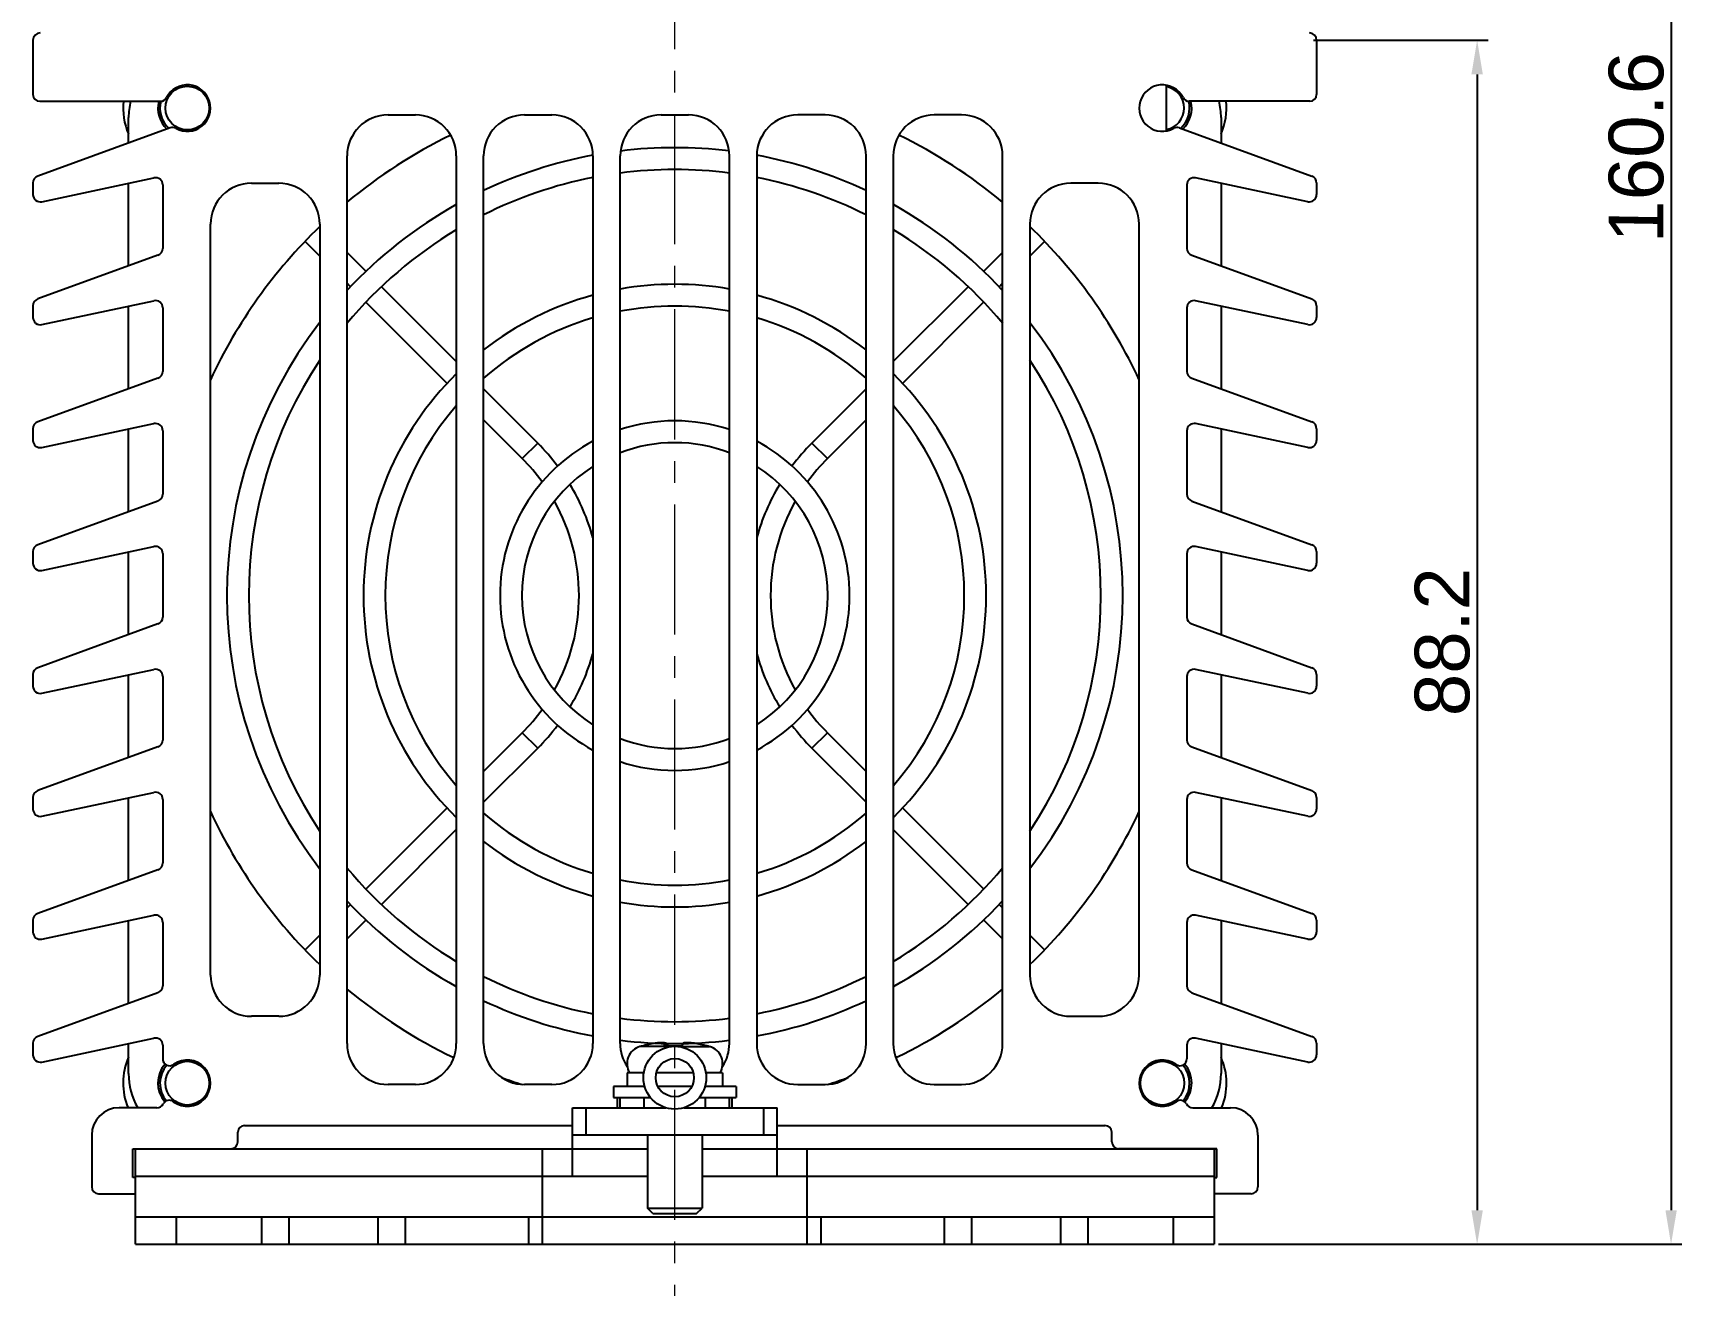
# Model space of a CAD drawing. Header units: millimetres. Extents: x 509 to 5579, y -1329 to 587.
# Drawn here: x 2504 to 2624.8, y -1192.6 to -1100.9 of the extents above; entities that cross this region are included whole.
import ezdxf

# ---------------------------------------------------------------- set-up
doc = ezdxf.new("R2010")
doc.units = ezdxf.units.MM
doc.header["$PDMODE"] = 3
doc.header["$PDSIZE"] = 1
doc.linetypes.add('CENTER', pattern=[17.8, 10.75, -2.35, 2.35, -2.35])
doc.linetypes.add('CENTER2', pattern=[28.575, 19.05, -3.175, 3.175, -3.175])
doc.layers.get('0').update_dxf_attribs({"linetype": 'CONTINUOUS'})
doc.layers.get('Defpoints').update_dxf_attribs({"linetype": 'CONTINUOUS'})
doc.layers.add('3', color=112, linetype='CENTER', lineweight=15)
doc.layers.add('Dim', color=1, linetype='CONTINUOUS')
doc.styles.add('OMI-1', font='arial.ttf', dxfattribs={"oblique": 1})
doc.dimstyles.new('1', dxfattribs={"dimtxt": 4, "dimasz": 2.5, "dimexe": 0.8, "dimexo": 0.3, "dimgap": 0.5, "dimtad": 1, "dimtoh": 1, "dimdec": 1, "dimzin": 0, "dimdsep": 46, "dimtxsty": 'OMI-1', "dimcen": 0, "dimclrd": 256, "dimclre": 256, "dimclrt": 256, "dimadec": 0, "dimazin": 0, "dimtfac": 0.8, "dimtdec": 1, "dimtix": 1, "dimtmove": 0, "dimatfit": 3, "dimfxl": 1, "dimtolj": 1, "dimtzin": 0, "dimarcsym": 0})

# ---------------------------------------------------------------- blocks, each defined once
blk = doc.blocks.new('*D4335')
at = {"layer": 'Defpoints', "color": 0}
for p in [(2576.28, -1029.04), (2590.53, -1189.64), (2623.98, -1189.64)]:
    blk.add_point(p, dxfattribs=at)
at = {"layer": 'Dim', "lineweight": -2}
for p, q in [((2576.58, -1029.04), (2624.78, -1029.04)), ((2623.98, -1031.54), (2623.98, -1187.14)), ((2590.83, -1189.64), (2624.78, -1189.64))]:
    blk.add_line(p, q, dxfattribs=at)
at = {"layer": 'Dim'}
for points in [[(2624.4, -1031.54), (2623.57, -1031.54), (2623.98, -1029.04)], [(2623.57, -1187.14), (2624.4, -1187.14), (2623.98, -1189.64)]]:
    blk.add_solid(points, dxfattribs=at)
at = {"layer": 'Dim', "insert": (2621.44, -1109.34), "char_height": 4, "attachment_point": 5, "rotation": 90, "style": 'OMI-1'}
blk.add_mtext('\\A1;160.6', dxfattribs=at)
blk = doc.blocks.new('*D4336')
at = {"layer": 'Defpoints', "color": 0}
for p in [(2597.5, -1101.47), (2590.53, -1189.64), (2609.78, -1189.64)]:
    blk.add_point(p, dxfattribs=at)
at = {"layer": 'Dim', "lineweight": -2}
for p, q in [((2597.8, -1101.47), (2610.58, -1101.47)), ((2609.78, -1103.97), (2609.78, -1187.14)), ((2590.83, -1189.64), (2610.58, -1189.64))]:
    blk.add_line(p, q, dxfattribs=at)
at = {"layer": 'Dim'}
for points in [[(2610.2, -1103.97), (2609.36, -1103.97), (2609.78, -1101.47)], [(2609.36, -1187.14), (2610.2, -1187.14), (2609.78, -1189.64)]]:
    blk.add_solid(points, dxfattribs=at)
at = {"layer": 'Dim', "insert": (2607.24, -1145.55), "char_height": 4, "attachment_point": 5, "rotation": 90, "style": 'OMI-1'}
blk.add_mtext('\\A1;88.2', dxfattribs=at)

msp = doc.modelspace()

# ---------------------------------------------------------------- linework, layer by layer
at = {"linetype": 'Continuous'}
for p, q in [((2504.028, -1101.468), (2504.028, -1105.438)), ((2587.028, -1108.111), (2587.028, -1104.766)), ((2504.528, -1105.938), (2513.368, -1105.938)), ((2597.528, -1105.938), (2588.687, -1105.938)), ((2511.028, -1108.995), (2511.028, -1107.138)), ((2530.028, -1106.938), (2532.028, -1106.938)), ((2540.028, -1106.938), (2542.028, -1106.938)), ((2550.028, -1106.938), (2552.028, -1106.938)), ((2562.028, -1106.938), (2560.028, -1106.938)), ((2572.028, -1106.938), (2570.028, -1106.938)), ((2591.028, -1107.138), (2591.028, -1108.995)), ((2514.077, -1107.885), (2504.377, -1111.415)), ((2587.978, -1107.885), (2597.679, -1111.415)), ((2527.028, -1174.938), (2527.028, -1109.938)), ((2535.028, -1109.938), (2535.028, -1174.938)), ((2537.028, -1174.938), (2537.028, -1109.938)), ((2545.028, -1109.938), (2545.028, -1174.938)), ((2547.028, -1174.938), (2547.028, -1109.938)), ((2547.028, -1174.938), (2547.028, -1109.938)), ((2555.028, -1174.938), (2555.028, -1109.938)), ((2557.028, -1109.938), (2557.028, -1174.938)), ((2565.028, -1174.938), (2565.028, -1109.938)), ((2567.028, -1109.938), (2567.028, -1174.938)), ((2575.028, -1174.938), (2575.028, -1109.938)), ((2504.028, -1111.914), (2504.028, -1112.773)), ((2504.668, -1113.292), (2512.888, -1111.545)), ((2511.028, -1117.995), (2511.028, -1111.94)), ((2513.528, -1112.063), (2513.528, -1116.714)), ((2520.028, -1111.938), (2522.028, -1111.938)), ((2582.028, -1111.938), (2580.028, -1111.938)), ((2588.528, -1112.063), (2588.528, -1116.714)), ((2597.388, -1113.292), (2589.168, -1111.545)), ((2591.028, -1111.94), (2591.028, -1117.995)), ((2517.028, -1169.938), (2517.028, -1114.938)), ((2525.028, -1114.938), (2525.028, -1169.938)), ((2577.028, -1114.938), (2577.028, -1169.938)), ((2585.028, -1169.938), (2585.028, -1114.938)), ((2525.028, -1117.269), (2523.959, -1116.2)), ((2577.028, -1117.269), (2578.097, -1116.2)), ((2513.179, -1117.212), (2504.377, -1120.415)), ((2528.415, -1118.394), (2527.028, -1117.006)), ((2573.64, -1118.394), (2575.028, -1117.006)), ((2588.877, -1117.212), (2597.679, -1120.415)), ((2527.284, -1119.525), (2527.028, -1119.269)), ((2574.772, -1119.525), (2575.028, -1119.269)), ((2504.668, -1122.292), (2512.888, -1120.545)), ((2535.028, -1125.006), (2529.54, -1119.519)), ((2567.028, -1125.006), (2572.508, -1119.526)), ((2597.388, -1122.292), (2589.168, -1120.545)), ((2504.028, -1120.914), (2504.028, -1121.773)), ((2511.028, -1126.995), (2511.028, -1120.94)), ((2513.528, -1121.063), (2513.528, -1125.714)), ((2534.357, -1126.598), (2528.409, -1120.65)), ((2567.699, -1126.598), (2573.64, -1120.657)), ((2588.528, -1121.063), (2588.528, -1125.714)), ((2591.028, -1120.94), (2591.028, -1126.995)), ((2513.179, -1126.212), (2504.377, -1129.415)), ((2588.877, -1126.212), (2597.679, -1129.415)), ((2540.987, -1130.965), (2537.028, -1127.006)), ((2561.069, -1130.965), (2565.028, -1127.006)), ((2504.028, -1129.914), (2504.028, -1130.773)), ((2504.668, -1131.292), (2512.888, -1129.545)), ((2511.028, -1135.995), (2511.028, -1129.94)), ((2513.528, -1130.063), (2513.528, -1134.714)), ((2539.856, -1132.097), (2537.028, -1129.269)), ((2562.2, -1132.097), (2565.028, -1129.269)), ((2588.528, -1130.063), (2588.528, -1134.714)), ((2597.388, -1131.292), (2589.168, -1129.545)), ((2591.028, -1129.94), (2591.028, -1135.995)), ((2540.987, -1130.965), (2539.856, -1132.097)), ((2561.069, -1130.965), (2562.2, -1132.097)), ((2513.179, -1135.212), (2504.377, -1138.415)), ((2588.877, -1135.212), (2597.679, -1138.415)), ((2504.668, -1140.292), (2512.888, -1138.545)), ((2597.388, -1140.292), (2589.168, -1138.545)), ((2504.028, -1138.914), (2504.028, -1139.773)), ((2511.028, -1144.995), (2511.028, -1138.94)), ((2513.528, -1139.063), (2513.528, -1143.714)), ((2588.528, -1139.063), (2588.528, -1143.714)), ((2591.028, -1138.94), (2591.028, -1144.995)), ((2513.179, -1144.212), (2504.377, -1147.415)), ((2588.877, -1144.212), (2597.679, -1147.415)), ((2504.028, -1147.914), (2504.028, -1148.773)), ((2504.668, -1149.292), (2512.888, -1147.545)), ((2511.028, -1153.995), (2511.028, -1147.94)), ((2513.528, -1148.063), (2513.528, -1152.714)), ((2588.528, -1148.063), (2588.528, -1152.714)), ((2597.388, -1149.292), (2589.168, -1147.545)), ((2591.028, -1147.94), (2591.028, -1153.995)), ((2513.179, -1153.212), (2504.377, -1156.415)), ((2539.856, -1152.179), (2537.028, -1155.006)), ((2540.987, -1153.31), (2539.856, -1152.179)), ((2561.069, -1153.31), (2562.2, -1152.179)), ((2562.2, -1152.179), (2565.028, -1155.006)), ((2588.877, -1153.212), (2597.679, -1156.415)), ((2540.987, -1153.31), (2537.028, -1157.269)), ((2561.069, -1153.31), (2565.028, -1157.269)), ((2504.668, -1158.292), (2512.888, -1156.545)), ((2597.388, -1158.292), (2589.168, -1156.545)), ((2504.028, -1156.914), (2504.028, -1157.773)), ((2511.028, -1162.995), (2511.028, -1156.94)), ((2513.528, -1157.063), (2513.528, -1161.714)), ((2534.357, -1157.677), (2528.416, -1163.618)), ((2567.699, -1157.677), (2573.647, -1163.625)), ((2588.528, -1157.063), (2588.528, -1161.714)), ((2591.028, -1156.94), (2591.028, -1162.995)), ((2535.028, -1159.269), (2529.547, -1164.749)), ((2567.028, -1159.269), (2572.515, -1164.757)), ((2513.179, -1162.212), (2504.377, -1165.415)), ((2588.877, -1162.212), (2597.679, -1165.415)), ((2527.284, -1164.75), (2527.028, -1165.006)), ((2574.772, -1164.75), (2575.028, -1165.006)), ((2504.028, -1165.914), (2504.028, -1166.773)), ((2504.668, -1167.292), (2512.888, -1165.545)), ((2511.028, -1171.995), (2511.028, -1165.94)), ((2513.528, -1166.063), (2513.528, -1170.714)), ((2528.415, -1165.882), (2527.028, -1167.269)), ((2573.64, -1165.882), (2575.028, -1167.269)), ((2588.528, -1166.063), (2588.528, -1170.714)), ((2597.388, -1167.292), (2589.168, -1165.545)), ((2591.028, -1165.94), (2591.028, -1171.995)), ((2525.028, -1167.006), (2523.959, -1168.075)), ((2577.028, -1167.006), (2578.097, -1168.075)), ((2513.179, -1171.212), (2504.377, -1174.415)), ((2588.877, -1171.212), (2597.679, -1174.415)), ((2522.028, -1172.938), (2520.028, -1172.938)), ((2580.028, -1172.938), (2582.028, -1172.938)), ((2504.028, -1174.914), (2504.028, -1175.773)), ((2504.668, -1176.292), (2512.888, -1174.545)), ((2511.028, -1177.138), (2511.028, -1174.94)), ((2550.291, -1174.917), (2550.328, -1175.126)), ((2550.291, -1174.922), (2550.291, -1174.917)), ((2550.327, -1175.126), (2550.291, -1174.922)), ((2550.457, -1175.126), (2550.421, -1174.922)), ((2552.471, -1174.932), (2552.471, -1174.922)), ((2597.388, -1176.292), (2589.168, -1174.545)), ((2591.028, -1174.94), (2591.028, -1177.138)), ((2513.528, -1175.063), (2513.528, -1176.063)), ((2548.555, -1175.126), (2548.478, -1175.148)), ((2550.815, -1175.148), (2548.478, -1175.148)), ((2548.612, -1175.126), (2548.555, -1175.126)), ((2551.554, -1175.126), (2550.282, -1175.126)), ((2551.241, -1175.148), (2553.578, -1175.148)), ((2553.5, -1175.126), (2553.385, -1175.126)), ((2553.5, -1175.126), (2553.578, -1175.148)), ((2588.528, -1175.063), (2588.528, -1176.063)), ((2548.756, -1177.088), (2547.54, -1177.088)), ((2547.54, -1177.088), (2547.54, -1178.088)), ((2552.382, -1177.088), (2549.674, -1177.088)), ((2554.528, -1177.088), (2553.299, -1177.088)), ((2554.528, -1177.088), (2554.528, -1178.088)), ((2532.028, -1177.938), (2530.028, -1177.938)), ((2542.028, -1177.938), (2540.028, -1177.938)), ((2548.823, -1178.088), (2546.528, -1178.088)), ((2546.528, -1178.088), (2546.528, -1178.888)), ((2552.267, -1178.088), (2549.788, -1178.088)), ((2555.528, -1178.088), (2553.232, -1178.088)), ((2555.528, -1178.088), (2555.528, -1178.888)), ((2560.028, -1177.938), (2562.028, -1177.938)), ((2570.028, -1177.938), (2572.028, -1177.938)), ((2513.093, -1179.638), (2510.328, -1179.638)), ((2543.528, -1179.638), (2550.364, -1179.638)), ((2543.528, -1184.638), (2543.528, -1179.638)), ((2544.528, -1181.638), (2544.528, -1179.638)), ((2546.528, -1178.888), (2549.242, -1178.888)), ((2546.828, -1179.638), (2546.828, -1178.888)), ((2547.024, -1179.638), (2547.024, -1178.888)), ((2548.778, -1179.638), (2548.778, -1178.888)), ((2551.692, -1179.638), (2558.528, -1179.638)), ((2552.813, -1178.888), (2555.528, -1178.888)), ((2553.278, -1179.638), (2553.278, -1178.888)), ((2555.031, -1179.638), (2555.031, -1178.888)), ((2555.228, -1179.638), (2555.228, -1178.888)), ((2557.528, -1179.638), (2557.528, -1181.638)), ((2558.528, -1184.638), (2558.528, -1179.638)), ((2588.962, -1179.638), (2591.728, -1179.638)), ((2519.528, -1180.938), (2543.528, -1180.938)), ((2558.528, -1180.938), (2582.528, -1180.938)), ((2508.328, -1181.638), (2508.328, -1185.438)), ((2519.028, -1182.138), (2519.028, -1181.438)), ((2558.528, -1181.638), (2543.528, -1181.638)), ((2549.028, -1181.638), (2549.028, -1186.988)), ((2553.028, -1181.638), (2553.028, -1186.988)), ((2583.028, -1182.138), (2583.028, -1181.438)), ((2593.728, -1181.638), (2593.728, -1185.438)), ((2511.328, -1182.638), (2518.528, -1182.638)), ((2511.328, -1184.738), (2511.328, -1182.638)), ((2511.328, -1182.638), (2549.028, -1182.638)), ((2511.528, -1189.638), (2511.528, -1182.638)), ((2541.328, -1189.638), (2541.328, -1182.638)), ((2553.028, -1182.638), (2590.728, -1182.638)), ((2560.728, -1189.638), (2560.728, -1182.638)), ((2590.728, -1182.638), (2583.528, -1182.638)), ((2590.528, -1182.638), (2590.528, -1189.638)), ((2590.728, -1184.738), (2590.728, -1182.638)), ((2511.528, -1184.738), (2511.328, -1184.738)), ((2511.528, -1184.638), (2549.028, -1184.638)), ((2553.028, -1184.638), (2590.528, -1184.638)), ((2590.528, -1184.738), (2590.728, -1184.738)), ((2508.828, -1185.938), (2511.528, -1185.938)), ((2549.028, -1186.988), (2553.028, -1186.988)), ((2549.428, -1187.388), (2549.028, -1186.988)), ((2552.628, -1187.388), (2553.028, -1186.988)), ((2593.228, -1185.938), (2590.528, -1185.938)), ((2511.528, -1187.638), (2590.528, -1187.638)), ((2514.528, -1189.638), (2514.528, -1187.638)), ((2520.778, -1189.638), (2520.778, -1187.638)), ((2522.778, -1189.638), (2522.778, -1187.638)), ((2529.278, -1187.638), (2529.278, -1189.638)), ((2531.278, -1187.638), (2531.278, -1189.638)), ((2540.328, -1189.638), (2540.328, -1187.638)), ((2549.428, -1187.388), (2552.628, -1187.388)), ((2561.728, -1187.638), (2561.728, -1189.638)), ((2570.778, -1189.638), (2570.778, -1187.638)), ((2572.778, -1189.638), (2572.778, -1187.638)), ((2579.278, -1187.638), (2579.278, -1189.638)), ((2581.278, -1187.638), (2581.278, -1189.638)), ((2587.528, -1187.638), (2587.528, -1189.638)), ((2511.528, -1189.638), (2590.528, -1189.638))]:
    msp.add_line(p, q, dxfattribs=at)
at = {"color": 7, "linetype": 'Continuous'}
for p, q in [((2598.028, -1101.468), (2598.028, -1105.438)), ((2598.028, -1111.914), (2598.028, -1112.773)), ((2598.028, -1120.914), (2598.028, -1121.773)), ((2598.028, -1129.914), (2598.028, -1130.773)), ((2598.028, -1138.914), (2598.028, -1139.773)), ((2598.028, -1147.914), (2598.028, -1148.773)), ((2598.028, -1156.914), (2598.028, -1157.773)), ((2598.028, -1165.914), (2598.028, -1166.773)), ((2598.028, -1174.914), (2598.028, -1175.773))]:
    msp.add_line(p, q, dxfattribs=at)
at = {"linetype": 'Continuous'}
for centre, radius in [((2515.328, -1106.438), 1.6), ((2551.028, -1177.438), 2.3), ((2551.028, -1177.438), 1.4), ((2515.328, -1177.838), 1.6), ((2586.728, -1177.838), 1.6)]:
    msp.add_circle(centre, radius, dxfattribs=at)
for centre, radius, start, end in [((2504.558, -1101.468), 0.53, 90, 180), ((2515.328, -1106.438), 1.7, 240.61561, 152.96431), ((2586.728, -1106.438), 1.7, 27.03569, 299.38439), ((2586.728, -1106.438), 1.6, 280.80824, 79.19176), ((2504.528, -1105.438), 0.5, 180, 270), ((2515.328, -1106.438), 4.7, 173.88732, 203.74296), ((2516.028, -1107.138), 5, 166.11041, 180), ((2515.328, -1106.438), 2.15, 166.53359, 225.73489), ((2515.328, -1106.438), 2, 165.46303, 227.14167), ((2513.368, -1105.438), 0.5, 270, 332.96431), ((2586.728, -1106.438), 2, 312.20869, 14.53697), ((2586.728, -1106.438), 2.15, 314.26511, 13.46641), ((2588.687, -1105.438), 0.5, 207.03569, 270), ((2586.028, -1107.138), 5, 0, 13.88959), ((2586.728, -1106.438), 4.7, 336.25704, 6.11268), ((2530.028, -1109.938), 3, 90, 180), ((2532.028, -1109.938), 3, 0, 90), ((2540.028, -1109.938), 3, 90, 180), ((2542.028, -1109.938), 3, 0, 90), ((2550.028, -1109.938), 3, 90, 180), ((2552.028, -1109.938), 3, 0, 90), ((2560.028, -1109.938), 3, 90, 180), ((2562.028, -1109.938), 3, 0, 90), ((2570.028, -1109.938), 3, 90, 180), ((2572.028, -1109.938), 3, 0, 90), ((2514.248, -1108.355), 0.5, 60.61561, 110), ((2551.028, -1142.138), 37.5, 115.95474, 129.80482), ((2551.028, -1142.138), 37.5, 50.19518, 64.04526), ((2587.807, -1108.355), 0.5, 70, 119.38439), ((2551.028, -1142.138), 32.8, 83.06547, 96.96734), ((2551.028, -1142.138), 32.8, 100.55511, 115.27562), ((2551.028, -1142.138), 31.2, 82.63316, 97.36856), ((2551.028, -1142.138), 32.8, 64.72438, 79.44489), ((2504.558, -1111.914), 0.53, 110, 180), ((2512.998, -1112.063), 0.53, 0, 102), ((2520.028, -1114.938), 3, 90, 180), ((2522.028, -1114.938), 3, 0, 90), ((2551.028, -1142.138), 31.2, 101.09043, 116.67058), ((2551.028, -1142.138), 31.2, 63.33153, 78.90906), ((2580.028, -1114.938), 3, 90, 180), ((2582.028, -1114.938), 3, 0, 90), ((2589.058, -1112.063), 0.53, 78, 180), ((2504.558, -1112.773), 0.53, 180, 282), ((2551.028, -1142.138), 32.8, 119.20483, 137.04788), ((2551.028, -1142.138), 32.8, 42.95212, 60.79517), ((2551.028, -1142.138), 37.5, 133.90307, 155.07831), ((2551.028, -1142.138), 31.2, 120.85294, 140.30038), ((2551.028, -1142.138), 31.2, 39.69248, 59.13516), ((2551.028, -1142.138), 37.5, 24.92169, 46.09693), ((2512.998, -1116.714), 0.53, 290, 0), ((2589.058, -1116.714), 0.53, 180, 250), ((2551.028, -1142.138), 22.8, 79.89154, 100.10846), ((2504.558, -1120.914), 0.53, 110, 180), ((2512.998, -1121.063), 0.53, 0, 102), ((2551.028, -1142.138), 22.8, 105.25954, 127.89038), ((2551.028, -1142.138), 22.8, 52.10962, 74.74046), ((2589.058, -1121.063), 0.53, 78, 180), ((2504.558, -1121.773), 0.53, 180, 282), ((2551.028, -1142.138), 21.2, 106.44756, 131.33614), ((2551.028, -1142.138), 21.2, 79.1211, 100.8789), ((2551.028, -1142.138), 21.2, 48.66386, 73.55244), ((2551.028, -1142.138), 32.8, 142.46248, 217.53752), ((2551.028, -1142.138), 32.8, 322.46248, 37.53752), ((2551.028, -1142.138), 31.2, 146.45749, 213.52692), ((2551.028, -1142.138), 31.2, 326.45749, 33.52692), ((2512.998, -1125.714), 0.53, 290, 0), ((2551.028, -1142.138), 22.8, 134.57833, 225.42167), ((2551.028, -1142.138), 22.8, 314.57833, 45.42167), ((2589.058, -1125.714), 0.53, 180, 250), ((2551.028, -1142.138), 21.2, 139.01906, 220.98094), ((2551.028, -1142.138), 21.2, 319.01906, 40.98094), ((2504.558, -1129.914), 0.53, 110, 180), ((2512.998, -1130.063), 0.53, 0, 102), ((2551.028, -1142.138), 12.8, 71.78003, 108.21688), ((2589.058, -1130.063), 0.53, 78, 180), ((2504.558, -1130.773), 0.53, 180, 282), ((2551.028, -1142.138), 12.8, 117.96708, 242.03292), ((2529.815, -1142.138), 15.8, 36.9155, 45), ((2551.028, -1142.138), 11.2, 69.07425, 110.9382), ((2551.028, -1142.138), 12.8, 297.96708, 62.03292), ((2572.241, -1142.138), 15.8, 135, 143.08872), ((2551.028, -1142.138), 11.2, 122.41283, 237.59668), ((2529.815, -1142.138), 14.2, 35.89922, 45), ((2551.028, -1142.138), 11.2, 302.41283, 57.59668), ((2572.241, -1142.138), 14.2, 135, 144.0816), ((2512.998, -1134.714), 0.53, 290, 0), ((2529.815, -1142.138), 15.8, 15.61236, 31.05429), ((2572.241, -1142.138), 15.8, 148.96325, 164.38764), ((2589.058, -1134.714), 0.53, 180, 250), ((2529.815, -1142.138), 14.2, 330.89005, 29.11266), ((2572.241, -1142.138), 14.2, 150.89005, 209.11266), ((2504.558, -1138.914), 0.53, 110, 180), ((2512.998, -1139.063), 0.53, 0, 102), ((2589.058, -1139.063), 0.53, 78, 180), ((2504.558, -1139.773), 0.53, 180, 282), ((2512.998, -1143.714), 0.53, 290, 0), ((2589.058, -1143.714), 0.53, 180, 250), ((2529.815, -1142.138), 15.8, 328.96325, 344.38764), ((2572.241, -1142.138), 15.8, 195.61236, 211.05429), ((2504.558, -1147.914), 0.53, 110, 180), ((2512.998, -1148.063), 0.53, 0, 102), ((2589.058, -1148.063), 0.53, 78, 180), ((2504.558, -1148.773), 0.53, 180, 282), ((2529.815, -1142.138), 14.2, 315, 324.0816), ((2572.241, -1142.138), 14.2, 215.89922, 225), ((2529.815, -1142.138), 15.8, 315, 323.08872), ((2572.241, -1142.138), 15.8, 216.9155, 225), ((2512.998, -1152.714), 0.53, 290, 0), ((2551.028, -1142.138), 11.2, 249.07425, 290.9382), ((2589.058, -1152.714), 0.53, 180, 250), ((2551.028, -1142.138), 12.8, 251.78003, 288.21688), ((2504.558, -1156.914), 0.53, 110, 180), ((2512.998, -1157.063), 0.53, 0, 102), ((2589.058, -1157.063), 0.53, 78, 180), ((2504.558, -1157.773), 0.53, 180, 282), ((2551.028, -1142.138), 37.5, 204.92169, 226.09693), ((2551.028, -1142.138), 37.5, 313.90307, 335.07831), ((2551.028, -1142.138), 21.2, 228.66386, 253.55244), ((2551.028, -1142.138), 21.2, 286.44756, 311.33614), ((2551.028, -1142.138), 22.8, 232.10962, 254.74046), ((2551.028, -1142.138), 22.8, 285.25954, 307.89038), ((2512.998, -1161.714), 0.53, 290, 0), ((2551.028, -1142.138), 31.2, 219.69248, 239.13516), ((2551.028, -1142.138), 31.2, 300.85294, 320.30038), ((2589.058, -1161.714), 0.53, 180, 250), ((2551.028, -1142.138), 21.2, 259.1211, 280.8789), ((2551.028, -1142.138), 32.8, 222.95212, 240.79517), ((2551.028, -1142.138), 22.8, 259.89154, 280.10846), ((2551.028, -1142.138), 32.8, 299.20483, 317.04788), ((2504.558, -1165.914), 0.53, 110, 180), ((2512.998, -1166.063), 0.53, 0, 102), ((2589.058, -1166.063), 0.53, 78, 180), ((2504.558, -1166.773), 0.53, 180, 282), ((2520.028, -1169.938), 3, 180, 270), ((2522.028, -1169.938), 3, 270, 0), ((2551.028, -1142.138), 31.2, 243.33153, 258.90906), ((2551.028, -1142.138), 31.2, 281.09043, 296.67058), ((2580.028, -1169.938), 3, 180, 270), ((2582.028, -1169.938), 3, 270, 0), ((2512.998, -1170.714), 0.53, 290, 0), ((2551.028, -1142.138), 37.5, 230.19518, 244.42865), ((2551.028, -1142.138), 37.5, 295.57135, 309.80482), ((2589.058, -1170.714), 0.53, 180, 250), ((2551.028, -1142.138), 32.8, 244.72438, 259.45607), ((2551.028, -1142.138), 32.8, 280.54393, 295.27562), ((2551.028, -1142.138), 31.2, 262.63316, 277.36856), ((2504.558, -1174.914), 0.53, 110, 180), ((2512.998, -1175.063), 0.53, 0, 102), ((2530.028, -1174.938), 3, 180, 270), ((2532.028, -1174.938), 3, 270, 0), ((2540.028, -1174.938), 3, 180, 270), ((2542.028, -1174.938), 3, 270, 0), ((2550.028, -1174.938), 3, 180, 213.9087), ((2551.028, -1142.138), 32.8, 263.05115, 276.94885), ((2550.99, -1184.031), 9.217, 98.77256, 104.95051), ((2551.714, -1179.821), 4.957, 81.73541, 82.26837), ((2550.992, -1184.124), 9.311, 75.10971, 81.24547), ((2551.696, -1179.946), 5.083, 81.22567, 81.73622), ((2551.065, -1184.033), 9.219, 75.56463, 81.22726), ((2552.028, -1174.938), 3, 326.0913, 0), ((2560.028, -1174.938), 3, 180, 270), ((2562.028, -1174.938), 3, 270, 0), ((2570.028, -1174.938), 3, 180, 270), ((2572.028, -1174.938), 3, 270, 0), ((2589.058, -1175.063), 0.53, 78, 180), ((2504.558, -1175.773), 0.53, 180, 282), ((2515.328, -1177.838), 4.7, 156.25704, 202.51849), ((2514.028, -1176.063), 0.5, 180, 306.22155), ((2515.328, -1177.838), 1.7, 232.93522, 126.22155), ((2548.842, -1176.411), 1.314, 106.09161, 211.00174), ((2551.07, -1184.012), 9.197, 75.39906, 75.56186), ((2551.071, -1184.01), 9.195, 75.04617, 75.39907), ((2553.214, -1176.411), 1.314, 328.99826, 73.90839), ((2586.728, -1177.838), 1.7, 53.77845, 307.06478), ((2588.028, -1176.063), 0.5, 233.77845, 0), ((2586.728, -1177.838), 4.7, 337.48151, 23.74296), ((2516.028, -1177.138), 5, 180, 210.00176), ((2515.328, -1177.838), 2.15, 139.29139, 219.82324), ((2515.328, -1177.838), 2, 138.69414, 220.48833), ((2586.728, -1177.838), 2, 319.51167, 41.30586), ((2586.728, -1177.838), 2.15, 320.17676, 40.70861), ((2586.028, -1177.138), 5, 329.99824, 0), ((2551.028, -1142.138), 37.5, 250.21686, 252.69698), ((2551.028, -1142.138), 37.5, 287.30302, 289.78314), ((2510.328, -1181.638), 2, 90, 180), ((2513.093, -1179.108), 0.53, 270, 331.87744), ((2514.002, -1179.593), 0.5, 52.93522, 151.87744), ((2588.054, -1179.593), 0.5, 28.12256, 127.06478), ((2588.962, -1179.108), 0.53, 208.12256, 270), ((2591.728, -1181.638), 2, 0, 90), ((2519.528, -1181.438), 0.5, 90, 180), ((2582.528, -1181.438), 0.5, 0, 90), ((2518.528, -1182.138), 0.5, 270, 0), ((2583.528, -1182.138), 0.5, 180, 270), ((2508.828, -1185.438), 0.5, 180, 270), ((2593.228, -1185.438), 0.5, 270, 0)]:
    msp.add_arc(centre, radius, start, end, dxfattribs=at)
at = {"color": 7, "linetype": 'Continuous'}
for centre, radius, start, end in [((2597.498, -1101.468), 0.53, 0, 90), ((2597.528, -1105.438), 0.5, 270, 0), ((2597.498, -1111.914), 0.53, 0, 70), ((2597.498, -1112.773), 0.53, 258, 0), ((2597.498, -1120.914), 0.53, 0, 70), ((2597.498, -1121.773), 0.53, 258, 0), ((2597.498, -1129.914), 0.53, 0, 70), ((2597.498, -1130.773), 0.53, 258, 0), ((2597.498, -1138.914), 0.53, 0, 70), ((2597.498, -1139.773), 0.53, 258, 0), ((2597.498, -1147.914), 0.53, 0, 70), ((2597.498, -1148.773), 0.53, 258, 0), ((2597.498, -1156.914), 0.53, 0, 70), ((2597.498, -1157.773), 0.53, 258, 0), ((2597.498, -1165.914), 0.53, 0, 70), ((2597.498, -1166.773), 0.53, 258, 0), ((2597.498, -1174.914), 0.53, 0, 70), ((2597.498, -1175.773), 0.53, 258, 0)]:
    msp.add_arc(centre, radius, start, end, dxfattribs=at)
at = {"linetype": 'Continuous'}
for points, knots in [([(2550.291, -1174.917), (2550.29, -1174.913), (2550.286, -1174.906), (2550.273, -1174.897), (2550.255, -1174.89), (2550.219, -1174.882), (2550.16, -1174.876), (2550.074, -1174.874), (2549.969, -1174.878), (2549.849, -1174.888), (2549.719, -1174.902), (2549.63, -1174.915), (2549.584, -1174.922)], [0, 0, 0, 0, 0.015085, 0.0347678, 0.0612691, 0.0953843, 0.1869095, 0.3081045, 0.4553701, 0.623727, 0.8073754, 1, 1, 1, 1]), ([(2550.128, -1174.876), (2550.158, -1174.875), (2550.213, -1174.875), (2550.269, -1174.878), (2550.294, -1174.88)], [0, 0, 0, 0, 0.5426745, 1, 1, 1, 1]), ([(2550.282, -1175.126), (2550.282, -1175.088), (2550.283, -1175.019), (2550.287, -1174.951), (2550.291, -1174.922)], [0, 0, 0, 0, 0.5633417, 1, 1, 1, 1]), ([(2550.294, -1174.88), (2550.31, -1174.882), (2550.34, -1174.885), (2550.374, -1174.893), (2550.395, -1174.901), (2550.409, -1174.908), (2550.418, -1174.916), (2550.421, -1174.922)], [0, 0, 0, 0, 0.3649106, 0.6504272, 0.7636945, 0.85832, 1, 1, 1, 1]), ([(2550.421, -1174.922), (2550.435, -1174.951), (2550.463, -1175.019), (2550.488, -1175.087), (2550.502, -1175.126)], [0, 0, 0, 0, 0.4410319, 1, 1, 1, 1]), ([(2551.635, -1174.922), (2551.621, -1174.951), (2551.593, -1175.019), (2551.567, -1175.087), (2551.554, -1175.126)], [0, 0, 0, 0, 0.4410319, 1, 1, 1, 1]), ([(2552.41, -1174.922), (2552.316, -1174.907), (2552.179, -1174.89), (2552.002, -1174.878), (2551.888, -1174.874), (2551.791, -1174.877), (2551.724, -1174.884), (2551.682, -1174.893), (2551.66, -1174.901), (2551.644, -1174.91), (2551.637, -1174.918), (2551.635, -1174.922)], [0, 0, 0, 0, 0.3611517, 0.5265896, 0.6737442, 0.7973344, 0.8933875, 0.9303932, 0.9600324, 0.9827794, 1, 1, 1, 1]), ([(2551.927, -1174.876), (2551.958, -1174.875), (2552.026, -1174.876), (2552.177, -1174.884), (2552.297, -1174.897), (2552.381, -1174.909)], [0, 0, 0, 0, 0.204597, 0.444774, 1, 1, 1, 1])]:
    msp.add_open_spline(points, degree=3, knots=knots, dxfattribs=at)
at = {"layer": '3', "linetype": 'CENTER2', "ltscale": 0.5}
msp.add_line((2551.028, -1230.706), (2551.028, -993.844), dxfattribs=at)

# ---------------------------------------------------------------- dimensions: what is measured, and where the dimension line sits
at = {"layer": 'Dim'}
for base, p1, picture, middle in [((2623.983, -1189.638), (2576.282, -1029.038), '*D4335', (2621.441, -1109.338)), ((2609.78, -1189.638), (2597.498, -1101.468), '*D4336', (2607.238, -1145.553))]:
    dim = msp.add_linear_dim(base=base, p1=p1, p2=(2590.528, -1189.638), angle=90, dimstyle='1', dxfattribs=at)
    dim.commit()
    dim.dimension.update_dxf_attribs({"geometry": picture, "text_midpoint": middle})

doc.saveas('drawing.dxf')
